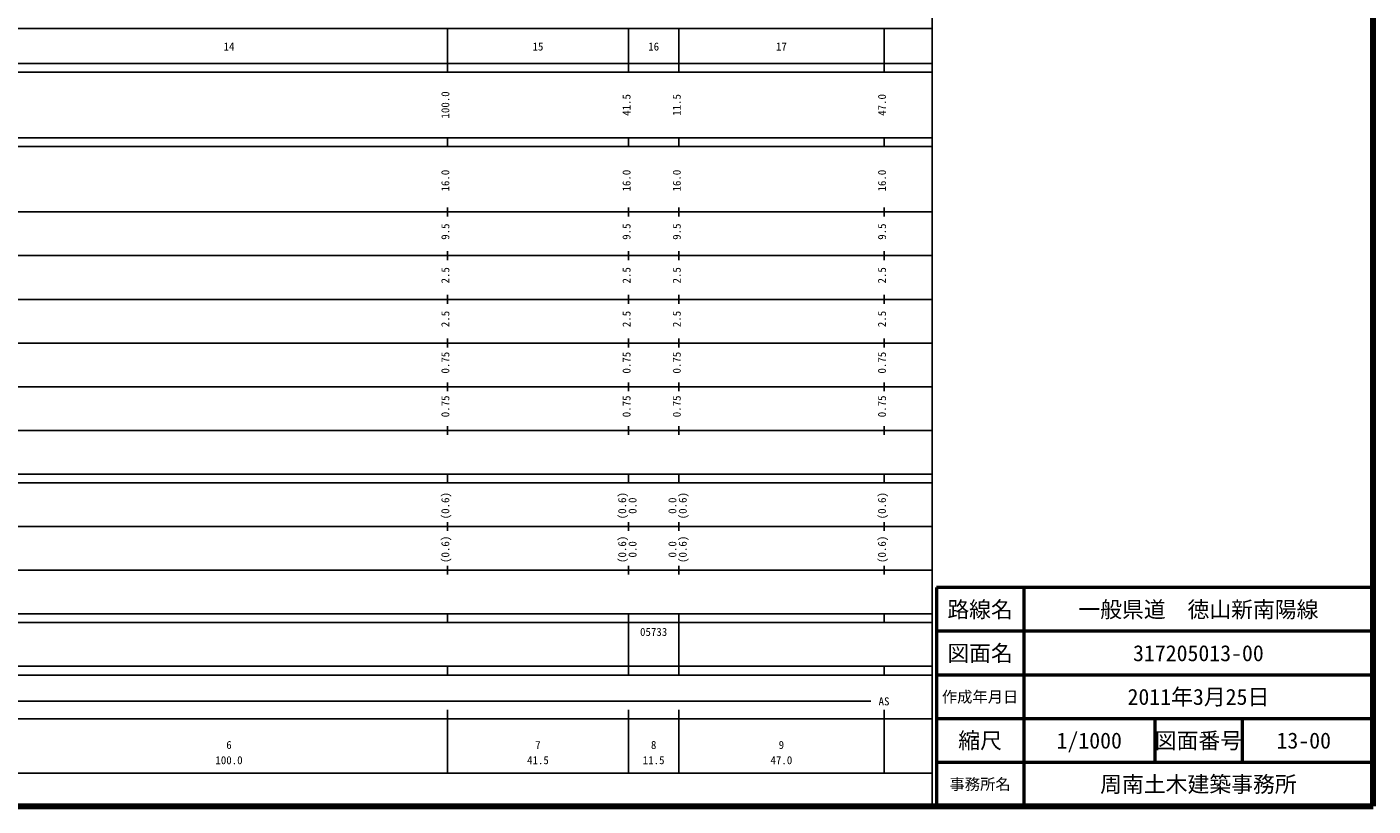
# Model space of a CAD drawing. Units: millimetres on the paper, enlarged 1000 times. Extents: x 40000 to 680000, y 20000 to 380000.
# Drawn here: x 371724 to 680000, y 20000 to 198357 of the extents above; entities that cross this region are included whole.
import ezdxf
from ezdxf.enums import TextEntityAlignment as Align

# ---------------------------------------------------------------- set-up
doc = ezdxf.new("R2010")
doc.units = ezdxf.units.MM
doc.header["$LTSCALE"] = 1000
for name, color, linetype, lineweight in [('M-TTL', 2, 'Continuous', 140), ('M-TTL-BAND', 7, 'Continuous', 25), ('M-TTL-FRAM', 2, 'Continuous', 50), ('M-TTL-LINE', 7, 'Continuous', 50)]:
    doc.layers.add(name, color=color, linetype=linetype, lineweight=lineweight)
doc.layers.add('M-TTL-TXT', color=7, linetype='Continuous')
doc.styles.add('ＭＳ ゴシック', font='')
doc.styles.get('ＭＳ ゴシック').set_extended_font_data('MS Gothic')

msp = doc.modelspace()

# ---------------------------------------------------------------- linework, layer by layer
at = {"layer": 'M-TTL'}
for p, q in [((680000, 20000), (680000, 380000)), ((40000, 20000), (680000, 20000))]:
    msp.add_line(p, q, dxfattribs=at)
at = {"layer": 'M-TTL-BAND'}
for p, q in [((579000, 20000), (579000, 370000)), ((68000, 198000), (579000, 198000)), ((468000, 188000), (468000, 198000)), ((509500, 188000), (509500, 198000)), ((521000, 188000), (521000, 198000)), ((568000, 188000), (568000, 198000)), ((40000, 190000), (579000, 190000)), ((40000, 188000), (579000, 188000)), ((40000, 173000), (579000, 173000)), ((468000, 171000), (468000, 173000)), ((509500, 171000), (509500, 173000)), ((521000, 171000), (521000, 173000)), ((568000, 171000), (568000, 173000)), ((40000, 171000), (579000, 171000)), ((40000, 156000), (579000, 156000)), ((468000, 155000), (468000, 157000)), ((509500, 155000), (509500, 157000)), ((521000, 155000), (521000, 157000)), ((568000, 155000), (568000, 157000)), ((46000, 146000), (579000, 146000)), ((468000, 145000), (468000, 147000)), ((509500, 145000), (509500, 147000)), ((521000, 145000), (521000, 147000)), ((568000, 145000), (568000, 147000)), ((52000, 136000), (579000, 136000)), ((468000, 135000), (468000, 137000)), ((509500, 135000), (509500, 137000)), ((521000, 135000), (521000, 137000)), ((568000, 135000), (568000, 137000)), ((468000, 125000), (468000, 127000)), ((509500, 125000), (509500, 127000)), ((521000, 125000), (521000, 127000)), ((568000, 125000), (568000, 127000)), ((46000, 126000), (579000, 126000)), ((52000, 116000), (579000, 116000)), ((468000, 115000), (468000, 117000)), ((509500, 115000), (509500, 117000)), ((521000, 115000), (521000, 117000)), ((568000, 115000), (568000, 117000)), ((46000, 106000), (579000, 106000)), ((468000, 105000), (468000, 107000)), ((509500, 105000), (509500, 107000)), ((521000, 105000), (521000, 107000)), ((568000, 105000), (568000, 107000)), ((40000, 96000), (579000, 96000)), ((468000, 94000), (468000, 96000)), ((509500, 94000), (509500, 96000)), ((521000, 94000), (521000, 96000)), ((568000, 94000), (568000, 96000)), ((40000, 94000), (579000, 94000)), ((49000, 84000), (579000, 84000)), ((468000, 83000), (468000, 85000)), ((509500, 83000), (509500, 85000)), ((521000, 83000), (521000, 85000)), ((568000, 83000), (568000, 85000)), ((40000, 74000), (579000, 74000)), ((468000, 73000), (468000, 75000)), ((509500, 73000), (509500, 75000)), ((521000, 73000), (521000, 75000)), ((568000, 73000), (568000, 75000)), ((40000, 64000), (579000, 64000)), ((40000, 62000), (579000, 62000)), ((468000, 62000), (468000, 64000)), ((509500, 62000), (509500, 64000)), ((509500, 52000), (509500, 62000)), ((521000, 62000), (521000, 64000)), ((521000, 52000), (521000, 62000)), ((568000, 62000), (568000, 64000)), ((40000, 52000), (579000, 52000)), ((40000, 50000), (579000, 50000)), ((468000, 50000), (468000, 52000)), ((509500, 50000), (509500, 52000)), ((521000, 50000), (521000, 52000)), ((568000, 50000), (568000, 52000)), ((71000, 44000), (565000, 44000)), ((468000, 27500), (468000, 42000)), ((509500, 27500), (509500, 42000)), ((521000, 27500), (521000, 42000)), ((568000, 27500), (568000, 42000)), ((40000, 40000), (579000, 40000)), ((68000, 27500), (579000, 27500))]:
    msp.add_line(p, q, dxfattribs=at)
at = {"layer": 'M-TTL-FRAM'}
for p, q in [((680000, 70000), (580000, 70000)), ((580000, 70000), (580000, 20000))]:
    msp.add_line(p, q, dxfattribs=at)
at = {"layer": 'M-TTL-LINE'}
for p, q in [((600000, 70000), (600000, 20000)), ((680000, 60000), (580000, 60000)), ((680000, 50000), (580000, 50000)), ((680000, 40000), (580000, 40000)), ((630000, 40000), (630000, 30000)), ((650000, 40000), (650000, 30000)), ((680000, 30000), (580000, 30000))]:
    msp.add_line(p, q, dxfattribs=at)

# ---------------------------------------------------------------- texts
at = {"layer": 'M-TTL-BAND', "style": 'ＭＳ ゴシック'}
for s, p in [('14', (418000, 192405)), ('15', (488750, 192405)), ('16', (515250, 192405)), ('17', (544500, 192405)), ('AS', (568000, 42500)), ('6', (418000, 32523)), ('7', (488750, 32523)), ('8', (515250, 32523)), ('9', (544500, 32523)), ('100.0', (418000, 29033)), ('41.5', (488750, 29033)), ('11.5', (515250, 29033)), ('47.0', (544500, 29033))]:
    msp.add_text(s, height=1833, dxfattribs=at).set_placement(p, align=Align.BOTTOM_CENTER)
for s, p in [('100.0', (469000, 180500)), ('41.5', (510500, 180500)), ('11.5', (522000, 180500)), ('47.0', (569000, 180500)), ('16.0', (469000, 163174)), ('16.0', (510500, 163174)), ('16.0', (522000, 163174)), ('16.0', (569000, 163174)), ('9.5', (469000, 151500)), ('9.5', (510500, 151500)), ('9.5', (522000, 151500)), ('9.5', (569000, 151500)), ('2.5', (469000, 141500)), ('2.5', (510500, 141500)), ('2.5', (522000, 141500)), ('2.5', (569000, 141500)), ('2.5', (469000, 131500)), ('2.5', (510500, 131500)), ('2.5', (522000, 131500)), ('2.5', (569000, 131500)), ('0.75', (469000, 121500)), ('0.75', (510500, 121500)), ('0.75', (522000, 121500)), ('0.75', (569000, 121500)), ('0.75', (469000, 111500)), ('0.75', (510500, 111500)), ('0.75', (522000, 111500)), ('0.75', (569000, 111500)), ('(0.6)', (469000, 88764)), ('(0.6)', (509500, 88764)), ('0.0', (511870, 88764)), ('0.0', (521000, 88764)), ('(0.6)', (523370, 88764)), ('(0.6)', (569000, 88764)), ('(0.6)', (469000, 78764)), ('(0.6)', (509500, 78764)), ('0.0', (511870, 78764)), ('0.0', (521000, 78764)), ('(0.6)', (523370, 78764)), ('(0.6)', (569000, 78764))]:
    msp.add_text(s, height=1833, rotation=90, dxfattribs=at).set_placement(p, align=Align.BOTTOM_CENTER)
msp.add_text('05733', height=1833, dxfattribs=at).set_placement((512125, 58405), align=Align.BOTTOM_LEFT)
at = {"layer": 'M-TTL-TXT', "style": 'ＭＳ ゴシック'}
for s, height, p in [('路線名', 3666, (590000, 65000)), ('路線名', 3666, (590000, 65000)), ('一般県道\u3000徳山新南陽線', 3666, (640000, 65000)), ('図面名', 3666, (590000, 55000)), ('図面名', 3666, (590000, 55000)), ('317205013-00', 3666, (640000, 55000)), ('作成年月日', 2566, (590000, 45000)), ('作成年月日', 2566, (590000, 45000)), ('2011年3月25日', 3666, (640000, 45000)), ('縮尺', 3666, (590000, 35000)), ('縮尺', 3666, (590000, 35000)), ('1/1000', 3666, (615000, 35000)), ('図面番号', 3666, (640000, 35000)), ('図面番号', 3666, (640000, 35000)), ('13-00', 3666, (664125, 35000)), ('事務所名', 2566, (590000, 25000)), ('事務所名', 2566, (590000, 25000)), ('周南土木建築事務所', 3666, (640000, 25000))]:
    msp.add_text(s, height=height, dxfattribs=at).set_placement(p, align=Align.MIDDLE_CENTER)

doc.saveas('drawing.dxf')
